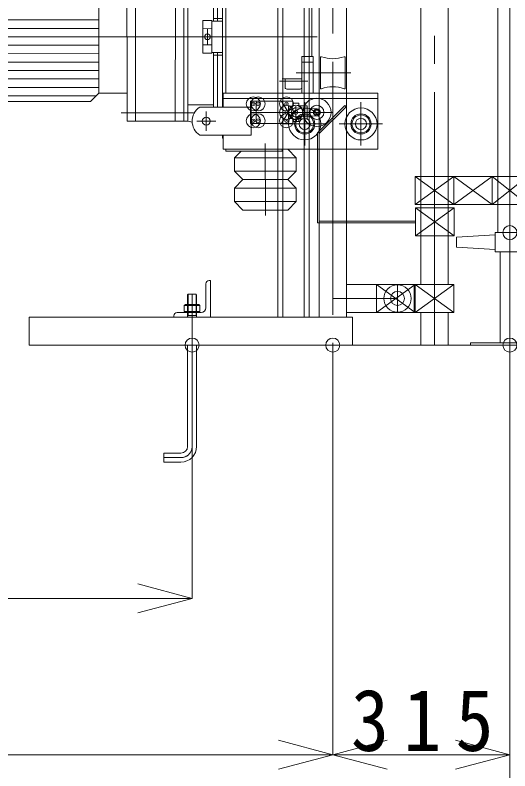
# Model space of a CAD drawing. Units: millimetres, scale not verified. Extents: x -9988 to 10158, y -7077 to 7064.
# Drawn here: x 1460 to 2340, y -4031 to -2688 of the extents above; entities that cross this region are included whole.
import ezdxf

# ---------------------------------------------------------------- set-up
doc = ezdxf.new("R2010")
doc.units = ezdxf.units.MM
doc.header["$LTSCALE"] = 50
doc.header["$PDMODE"] = 32
doc.header["$PDSIZE"] = 25
doc.linetypes.add('CHAIN2', pattern=[12, 9, -1, 1, -1])
doc.linetypes.add('DASHED1', pattern=[1.8, 1.2, -0.6])
for name, color, linetype, lineweight in [('0-0', 4, 'Continuous', 9), ('0-1', 7, 'Continuous', 9), ('0-2', 7, 'Continuous', 9), ('0-3', 4, 'Continuous', 9), ('0-4', 4, 'Continuous', 9), ('0-7', 7, 'Continuous', 9), ('0-A', 4, 'Continuous', 9)]:
    doc.layers.add(name, color=color, linetype=linetype, lineweight=lineweight)
doc.layers.add('0-8', color=7, linetype='Continuous')
doc.layers.add('0-9', color=7, linetype='Continuous')
doc.styles.add('ＭＳ ゴシック', font='')
doc.styles.get('ＭＳ ゴシック').set_extended_font_data('MS Gothic')

# ---------------------------------------------------------------- blocks, each defined once
blk = doc.blocks.new('1800waku')
at = {"layer": '0-0', "color": 2, "linetype": 'CHAIN2'}
blk.add_line((900.72, -1123.05), (900.72, 601.95), dxfattribs=at)
at = {"layer": '0-0', "color": 7}
blk.add_lwpolyline([(922.07, 601.95), (922.07, -1123.05), (879.38, -1123.05), (879.38, 601.95)], dxfattribs=at)
blk = doc.blocks.new('ｊ')
at = {"layer": '0-0', "color": 7}
blk.add_line((21.35, 74.6), (-21.35, 74.6), dxfattribs=at)
at = {"layer": '0-0', "color": 2, "linetype": 'CHAIN2'}
blk.add_line((0, -125.4), (0, 74.6), dxfattribs=at)
at = {"layer": '0-0', "color": 3}
for p, q in [((-17.5, -121.4), (-17.5, 40.6)), ((17.5, -121.4), (17.5, 40.6)), ((-70, -121.4), (70, -121.4)), ((70, -121.4), (70, -125.4))]:
    blk.add_line(p, q, dxfattribs=at)
for points in [[(-26, 44.6), (-95, 48.6), (-95, 66.6), (-26, 70.6)], [(26, 70.6), (95, 66.6), (95, 48.6), (26, 44.6)], [(-70, -121.4), (-70, -125.4), (70, -125.4)]]:
    blk.add_lwpolyline(points, dxfattribs=at)
blk.add_lwpolyline([(26, 40.6), (-26, 40.6), (-26, 74.6), (26, 74.6)], close=True, dxfattribs=at)
at = {"layer": '0-0', "color": 7}
for p in [(0, 74.6), (0, -125.4)]:
    blk.add_point(p, dxfattribs=at)
blk = doc.blocks.new('ｱﾝｶｰボルト立面')
at = {"layer": '0-7'}
for p, q in [((-13.19, 90.23), (-14.28, 89.15)), ((-14.28, 49.87), (-14.28, 89.15)), ((0.64, 90.23), (-13.19, 90.23)), ((-13.19, 52.42), (-13.19, 90.23)), ((0.64, 90.23), (1.72, 89.15)), ((0.64, 52.42), (0.64, 90.23)), ((1.72, 49.87), (1.72, 89.15)), ((7.58, 70.57), (-20.13, 70.57)), ((-20.13, 70.57), (-20.13, 59.42)), ((-13.21, 70.57), (-13.21, 62.42)), ((0.65, 70.57), (0.65, 62.42)), ((5.72, 72.42), (7.58, 70.57)), ((-13.19, 52.42), (-14.28, 51.34)), ((0.64, 52.42), (-13.19, 52.42)), ((0.64, 52.42), (1.72, 51.34)), ((-14.28, -0.13), (-14.28, -180.13)), ((1.72, -0.13), (1.72, -180.13)), ((43.72, -192.13), (13.72, -192.13)), ((43.72, -208.13), (43.72, -192.13)), ((43.72, -208.13), (13.72, -208.13))]:
    blk.add_line(p, q, dxfattribs=at)
at = {"layer": '0-7', "linetype": 'CHAIN2'}
for p, q in [((-6.28, -180.13), (-6.28, 90.23)), ((13.72, -200.13), (43.72, -200.13))]:
    blk.add_line(p, q, dxfattribs=at)
at = {"layer": '0-7'}
for points in [[(5.72, 72.42), (-18.28, 72.42), (-20.13, 70.57)], [(7.58, 70.57), (7.58, 59.42), (-20.13, 59.42)]]:
    blk.add_lwpolyline(points, dxfattribs=at)
for centre, radius, start, end in [((-20.13, 58.57), 13.86, 59.99998, 82.76123), ((-6.28, 58.57), 13.86, 59.99998, 120), ((7.58, 58.57), 13.86, 97.23875, 120), ((13.72, -180.13), 28, 180, 270), ((13.72, -180.13), 12, 180, 270)]:
    blk.add_arc(centre, radius, start, end, dxfattribs=at)
at = {"layer": '0-7', "linetype": 'CHAIN2'}
blk.add_arc((13.72, -180.13), 20, 180, 270, dxfattribs=at)
blk = doc.blocks.new('過降ﾘﾐｯﾄ')
at = {"layer": '0-A', "color": 7}
for p, q in [((-64.12, 20.28), (-64.12, -19.72)), ((10.88, 20.28), (-64.12, 20.28)), ((-54.12, -16.47), (-54.12, 17.03)), ((-8.17, 18.73), (2.09, 1.98)), ((10.88, 11.85), (10.88, 20.28)), ((21.88, 16.78), (10.88, 16.78)), ((21.88, 12.06), (21.88, 16.78)), ((3.38, -10.72), (3.38, 11.28)), ((9.88, 11.28), (3.38, 11.28)), ((10.88, 12.28), (9.88, 11.28)), ((29.86, 7.57), (16.81, 8.27)), ((21.88, 11.78), (31.57, 11.78)), ((-8.17, -18.17), (2.09, -1.42)), ((9.88, -10.72), (3.38, -10.72)), ((9.88, -10.72), (10.88, -11.72)), ((10.88, -19.72), (10.88, -10.72)), ((10.88, -11.72), (10.88, -19.72)), ((29.86, -7.01), (16.81, -7.71)), ((21.88, -11.22), (31.57, -11.22)), ((10.88, -19.72), (-64.12, -19.72))]:
    blk.add_line(p, q, dxfattribs=at)
at = {"layer": '0-A', "color": 2, "linetype": 'CHAIN2'}
for p, q in [((-64.12, 0.28), (82.24, 0.28)), ((16.38, -10.72), (16.38, 11.28))]:
    blk.add_line(p, q, dxfattribs=at)
at = {"layer": '0-A', "color": 7, "linetype": 'DASHED1'}
for p, q in [((29.86, 7.57), (54.2, 6.27)), ((31.57, 11.78), (36.38, 11.78)), ((36.38, -11.22), (36.38, 11.78)), ((29.86, -7.01), (54.2, -5.71)), ((31.57, -11.22), (36.38, -11.22))]:
    blk.add_line(p, q, dxfattribs=at)
at = {"layer": '0-A', "color": 7}
blk.add_lwpolyline([(10.88, -16.22), (21.88, -16.22), (21.88, -11.5)], dxfattribs=at)
for centre, radius in [((-59.12, 15.28), 3), ((-50.62, 15.28), 3.25), ((-0.12, 15.28), 3), ((53.88, 0.28), 25.1), ((-0.12, 0.28), 3.25), ((16.38, 0.28), 3.5), ((53.88, 0.28), 4), ((-59.12, -14.72), 3), ((-50.62, -14.72), 3.25), ((-0.12, -14.72), 3)]:
    blk.add_circle(centre, radius, dxfattribs=at)
at = {"layer": '0-A', "color": 7, "linetype": 'DASHED1'}
blk.add_circle((53.88, 0.28), 6, dxfattribs=at)
at = {"layer": '0-A', "color": 7}
for centre, radius, start, end in [((-50.87, 17.03), 3.25, 90, 180), ((-10.94, 17.03), 3.25, 31.48747, 90), ((-0.68, 0.28), 3.25, 328.51253, 31.48747), ((16.38, 0.28), 13, 34.92265, 325.07735), ((16.38, 0.28), 8, 86.94277, 273.05723), ((-50.87, -16.47), 3.25, 180, 270), ((-10.94, -16.47), 3.25, 270, 328.51253)]:
    blk.add_arc(centre, radius, start, end, dxfattribs=at)
for p in [(-59.12, 15.28), (-50.62, 15.28), (-0.12, 15.28), (-0.12, 0.28), (16.38, 0.28), (53.88, 0.28), (-59.12, -14.72), (-50.62, -14.72), (-0.12, -14.72)]:
    blk.add_point(p, dxfattribs=at)
blk = doc.blocks.new('異形直交')
at = {"layer": '0-1'}
for p, q in [((49.65, 83.3), (180.95, 83.3)), ((49.65, 33.3), (49.65, 83.3)), ((112.35, 33.3), (112.35, 83.3))]:
    blk.add_line(p, q, dxfattribs=at)
for points in [[(49.65, 33.3), (180.95, 33.3), (180.95, 83.3)], [(49.65, 33.3), (112.35, 83.3), (180.95, 33.3)], [(180.95, 83.3), (112.35, 33.3), (49.65, 83.3)]]:
    blk.add_lwpolyline(points, dxfattribs=at)
blk = doc.blocks.new('直交')
at = {"layer": '0-1'}
for p, q in [((0, 25), (-68.6, -25)), ((-68.6, 25), (68.6, 25)), ((0, -25), (0, 25)), ((0, 25), (68.6, -25)), ((68.6, 25), (0, -25)), ((68.6, -25), (68.6, 25)), ((-68.6, -25), (68.6, -25))]:
    blk.add_line(p, q, dxfattribs=at)
blk.add_lwpolyline([(-68.6, -25), (-68.6, 25), (0, -25)], dxfattribs=at)
blk = doc.blocks.new('ﾍﾞｰｽ押え金物')
at = {"layer": '0-7'}
for p, q in [((-24.64, -24.64), (-24.64, 40.36)), ((-22.64, 40.36), (-24.64, 40.36)), ((-16.64, 34.36), (-16.64, -8.14)), ((-24.64, -24.64), (40.36, -24.64)), ((34.36, -16.64), (-8.14, -16.64)), ((40.36, -22.64), (40.36, -24.64))]:
    blk.add_line(p, q, dxfattribs=at)
for centre, radius, start, end in [((-22.64, 34.36), 6, 0, 90), ((-8.14, -8.14), 8.5, 180, 270), ((34.36, -22.64), 6, 0, 90)]:
    blk.add_arc(centre, radius, start, end, dxfattribs=at)
blk = doc.blocks.new('単クランプ')
at = {"layer": '0-1'}
for p, q in [((-34.3, 25), (34.3, -25)), ((34.3, 25), (-34.3, -25)), ((-34.3, 25), (34.3, 25)), ((-34.3, -25), (-34.3, 25)), ((34.3, -25), (34.3, 25)), ((-34.3, -25), (34.3, -25))]:
    blk.add_line(p, q, dxfattribs=at)
blk = doc.blocks.new('過降ﾘﾐｯﾄ接触板')
at = {"layer": '0-A', "color": 7}
for p, q in [((10.31, 113.91), (12.57, 116.18)), ((57.97, 66.25), (10.31, 113.91)), ((61.17, 67.58), (12.57, 116.18)), ((61.17, -92.58), (61.17, 67.58)), ((-113.42, -92.58), (61.17, -92.58))]:
    blk.add_line(p, q, dxfattribs=at)
blk.add_lwpolyline([(-113.42, -89.38), (57.97, -89.38), (57.97, 66.25)], dxfattribs=at)
at = {"layer": '0-A'}
blk.add_blockref('単クランプ', (-147.72, -90.98), dxfattribs=at)
blk = doc.blocks.new('直交(1)')
at = {"layer": '0-8'}
blk.add_blockref('過降ﾘﾐｯﾄ接触板', (-431.46, 106.16), dxfattribs=at)
blk = doc.blocks.new('ﾍﾞｰｽﾎﾟｽﾄ')
at = {"layer": '0-3', "linetype": 'CHAIN2'}
for p, q in [((-5.1, 843.03), (-5.1, -860.97)), ((-120.1, -752.97), (-120.1, -802.97)), ((-120.1, -777.97), (-5.1, -777.97))]:
    blk.add_line(p, q, dxfattribs=at)
at = {"layer": '0-3', "color": 7}
for p, q in [((-29.4, 785.03), (-29.4, -810.97)), ((19.2, 785.03), (19.2, -810.97)), ((36.9, 409.03), (36.9, -810.97)), ((45.9, 409.03), (45.9, -810.97)), ((83.9, 409.03), (83.9, -810.97)), ((-149.6, -752.97), (-29.4, -752.97)), ((-149.6, -752.97), (-149.6, -802.97)), ((-149.6, -802.97), (-29.4, -802.97)), ((-40.1, -810.97), (534.9, -810.97)), ((534.9, -810.97), (534.9, -860.97))]:
    blk.add_line(p, q, dxfattribs=at)
for points in [[(36.9, 409.03), (92.9, 409.03), (92.9, -810.97)], [(-40.1, -810.97), (-40.1, -860.97), (534.9, -860.97)]]:
    blk.add_lwpolyline(points, dxfattribs=at)
blk.add_circle((-120.1, -777.97), 24.3, dxfattribs=at)
for p in [(-120.1, -777.97), (-5.1, -860.97), (245.05, -860.97)]:
    blk.add_point(p, dxfattribs=at)
blk = doc.blocks.new('dgy(1)')
at = {"layer": '0-0', "color": 30, "lineweight": 18}
for p, q in [((339.04, -279.57), (339.02, 95.43)), ((440.06, -279.57), (440.04, 95.43)), ((446.12, -304.55), (446.02, 95.43)), ((455, -151.59), (455.04, -19.57)), ((462.08, -151.55), (462.02, -19.57)), ((508.04, -329.57), (508.02, -29.57)), ((515.12, -329.55), (515.04, -29.57)), ((530.08, -329.55), (530.04, -29.57)), ((601.1, -329.55), (601, -29.57)), ((287.56, -214.57), (287.52, -107.57)), ((446.12, -147.05), (462.02, -147.09)), ((446.02, -151.57), (465.06, -151.55)), ((465.02, -208.43), (465.12, -150.67)), ((465.12, -150.67), (481.04, -150.69)), ((666, -149.57), (871.04, -149.57)), ((465.12, -165.11), (481.06, -165.13)), ((473, -194.59), (473, -164.57)), ((666, -164.59), (871.02, -164.57)), ((277.6, -179.55), (1034.1, -179.55)), ((465.08, -193.99), (481.06, -193.99)), ((666.08, -194.55), (871.04, -194.57)), ((305.04, -279.57), (305.12, -214.55)), ((446.08, -207.55), (465.08, -207.55)), ((446.12, -212.03), (462.12, -212.03)), ((455.08, -304.55), (455.1, -207.55)), ((462.1, -304.55), (462.08, -207.55)), ((666.02, -209.57), (871.12, -209.55)), ((228.12, -270.57), (228, -216.57)), ((272.02, -270.59), (272.12, -216.53)), ((285.1, -224.55), (305.04, -224.57)), ((666.1, -224.55), (871.02, -224.57)), ((666.02, -239.57), (871.06, -239.57)), ((218.04, -243.57), (315.1, -243.55)), ((305.04, -254.57), (340.06, -254.57)), ((334.86, -269.55), (334.84, -254.55)), ((339.04, -279.57), (339.1, -254.55)), ((666.08, -254.55), (871.08, -254.55)), ((294.74, -258.45), (344.76, -258.45)), ((170.02, -279.57), (445, -279.57)), ((170.02, -379.57), (170.02, -279.57)), ((307.88, -272.55), (331.74, -272.57)), ((445, -304.57), (445, -279.57)), ((666.1, -269.55), (871.1, -269.55)), ((170.06, -289.57), (445, -289.57)), ((671, -284.59), (871.08, -284.55)), ((200.06, -373.07), (200, -296.07)), ((300.08, -373.05), (300.02, -296.07)), ((395.04, -354.57), (395.08, -304.55)), ((395.08, -304.55), (486.6, -304.57)), ((462.04, -300.47), (508, -300.49)), ((475.06, -346.57), (475, -312.59)), ((498.02, -314.57), (626.12, -314.55)), ((161.5, -334.57), (238.58, -334.55)), ((261.54, -334.57), (338.58, -334.55)), ((458.1, -329.55), (492.12, -329.55)), ((500.04, -331.31), (508.04, -329.57)), ((395.04, -354.57), (486.7, -354.55)), ((445.04, -359.57), (446, -359.57)), ((445.1, -379.55), (445.06, -354.57)), ((446, -359.57), (446.02, -354.57)), ((370.02, -497.57), (370.06, -369.57)), ((170.02, -379.57), (445.1, -379.55)), ((315.1, -394.55), (330.08, -379.55)), ((340.08, -382.75), (340, -379.57)), ((340.08, -382.75), (440.06, -382.77)), ((413.2, -382.77), (425.04, -394.57)), ((440.06, -382.77), (440.12, -379.55)), ((315, -418.59), (315.1, -394.55)), ((315.1, -394.55), (425.04, -394.57)), ((315, -418.59), (425.02, -418.57)), ((315, -418.59), (330.1, -433.55)), ((315, -448.59), (330.1, -433.55)), ((330.1, -433.55), (410.02, -433.57)), ((410.02, -433.57), (425.04, -448.57)), ((315, -448.59), (425.04, -448.57)), ((315.1, -472.55), (315, -448.59)), ((315.1, -472.55), (425.08, -472.55))]:
    blk.add_line(p, q, dxfattribs=at)
for points in [[(508.04, -329.57), (616, -329.57), (616.08, -29.55)], [(615.98, -279.59), (666.02, -279.57), (666.02, -79.57)], [(465.02, -208.43), (481.04, -208.43), (481.04, -150.69)], [(285, -279.59), (285.06, -214.57), (305.12, -214.55)], [(666.02, -279.57), (681.1, -294.55), (921.06, -294.57)], [(410.02, -433.57), (425.02, -418.57), (425.04, -394.57)], [(315.1, -472.55), (330.08, -487.55), (410.1, -487.55), (425.08, -472.55), (425.04, -448.57)]]:
    blk.add_lwpolyline(points, dxfattribs=at)
for centre, radius in [((473.02, -179.57), 5), ((200, -334.57), 28.5), ((300.1, -334.55), 28.5), ((200, -334.57), 18), ((200, -334.57), 16), ((300.1, -334.55), 18), ((300.1, -334.55), 16), ((200, -334.57), 10), ((300.1, -334.55), 10), ((475.1, -329.55), 7)]:
    blk.add_circle(centre, radius, dxfattribs=at)
for centre, radius, start, end in [((229.56, -216.55), 1.5, 68.63, 180.6), ((250.12, -158.55), 60, 250.53, 289.37), ((270.54, -216.55), 1.5, 0.59, 110.84), ((250.14, -328.55), 60, 70.61, 109.54), ((229.54, -270.59), 1.5, 179.16, 290.52), ((270.6, -270.57), 1.5, 248.54, 359.17), ((307.86, -269.55), 3, 180, 270.47), ((331.86, -269.55), 3, 267.81, 0), ((470.14, -329.55), 30, 303.52, 56.59)]:
    blk.add_arc(centre, radius, start, end, dxfattribs=at)

msp = doc.modelspace()

# ---------------------------------------------------------------- linework, layer by layer
at = {"layer": '0-2', "color": 2, "linetype": 'CHAIN2'}
msp.add_line((2205.93, -3274.35), (2205.93, 2050.65), dxfattribs=at)
at = {"layer": '0-2'}
for p, q in [((2181.63, -3166.35), (2181.63, -1688.35)), ((2230.23, -3166.35), (2230.23, -1688.35)), ((2181.63, -3216.35), (2181.63, -3274.35)), ((2230.23, -3216.35), (2230.23, -3274.35))]:
    msp.add_line(p, q, dxfattribs=at)
at = {"layer": '0-A'}
for p, q in [((1775.18, -3724.57), (1775.18, -3274.35)), ((4919.29, -3274.35), (2022.33, -3274.35)), ((2025.33, -4002.68), (2025.33, -3274.35)), ((2340.18, -3926.69), (2340.18, -3274.35)), ((2340.18, -4225.96), (2340.18, -3274.35)), ((2340.18, -4002.68), (2340.18, -3274.35)), ((1775.18, -3724.57), (1678.58, -3698.68)), ((-4294.82, -3724.57), (1775.18, -3724.57)), ((1775.18, -3724.57), (1678.58, -3750.45)), ((2025.33, -4002.68), (1928.74, -3976.79)), ((2025.33, -4002.68), (2121.92, -3976.79)), ((2340.18, -4002.68), (2243.59, -3976.79)), ((-4544.97, -4002.68), (2025.33, -4002.68)), ((2025.33, -4002.68), (1928.74, -4028.56)), ((2025.33, -4002.68), (2340.18, -4002.68)), ((2025.33, -4002.68), (2121.92, -4028.56)), ((2340.18, -4002.68), (2243.59, -4028.56))]:
    msp.add_line(p, q, dxfattribs=at)

# ---------------------------------------------------------------- block references
at = {"layer": '0-0', "xscale": -1}
for name, p in [('1800waku', (3240.9, -1951.3)), ('ｊ', (2340.18, -3148.95))]:
    msp.add_blockref(name, p, dxfattribs=at)
at = {"layer": '0-1', "xscale": -1}
for name, p in [('直交', (2240.23, -2999.35)), ('異形直交', (2421.18, -3057.65)), ('直交', (2171.63, -3191.35))]:
    msp.add_blockref(name, p, dxfattribs=at)
at = {"layer": '0-3', "xscale": -1}
msp.add_blockref('ﾍﾞｰｽﾎﾟｽﾄ', (2020.23, -2413.38), dxfattribs=at)
at = {"layer": '0-4', "xscale": -1}
msp.add_blockref('dgy(1)', (2275.41, -2546.52), dxfattribs=at)
at = {"layer": '0-7', "xscale": -1}
msp.add_blockref('ｱﾝｶｰボルト立面', (1768.9, -3274.23), dxfattribs=at)
at = {"layer": '0-8', "xscale": -1, "rotation": 180}
msp.add_blockref('過降ﾘﾐｯﾄ', (1943.14, -2860.17), dxfattribs=at)
at = {"layer": '0-8', "xscale": -1}
msp.add_blockref('直交(1)', (1627.74, -3070.44), dxfattribs=at)
at = {"layer": '0-9', "xscale": -1}
msp.add_blockref('ﾍﾞｰｽ押え金物', (1783.04, -3199.71), dxfattribs=at)

# ---------------------------------------------------------------- texts
at = {"layer": '0-A', "color": 7, "insert": (2057.75, -3997.68), "char_height": 110, "attachment_point": 7, "style": 'ＭＳ ゴシック'}
msp.add_mtext('\\T1.38;\\W0.9;315', dxfattribs=at)

doc.saveas('drawing.dxf')
